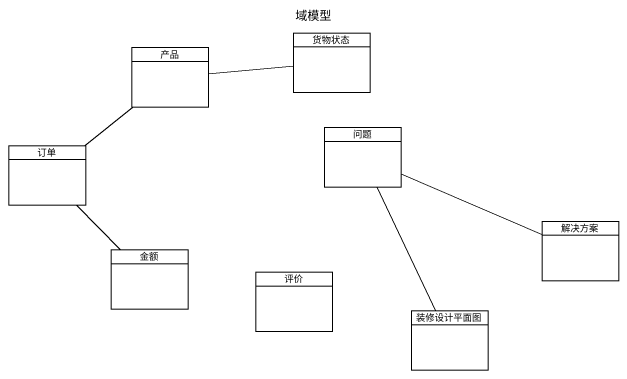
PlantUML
@startuml
title 域模型
hide circle
hide empty members
class 产品
class 货物状态
class 问题
class 订单
class 金额
class 解决方案
class 评价
class 装修设计平面图
产品 -- 订单
货物状态 -left- 产品
问题 -right- 解决方案
问题 -- 装修设计平面图
订单 -- 金额
@enduml
